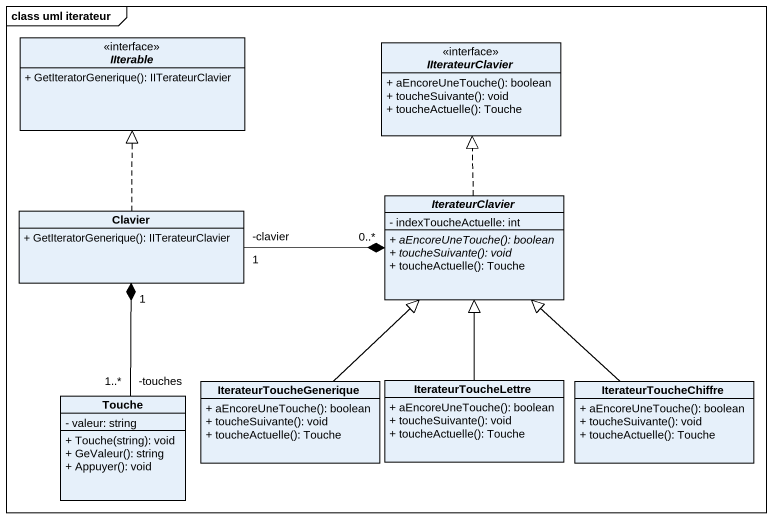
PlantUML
@startuml
mainframe class uml iterateur
hide circle
hide empty members
skinparam classAttributeIconSize 0
interface IIterable <<interface>> {
  + GetIteratorGenerique(): IITerateurClavier
}
interface IIterateurClavier <<interface>> {
  + aEncoreUneTouche(): boolean
  + toucheSuivante(): void
  + toucheActuelle(): Touche
}
class Clavier {
  + GetIteratorGenerique(): IITerateurClavier
}
abstract class IterateurClavier {
  - indexToucheActuelle: int
  {abstract} + aEncoreUneTouche(): boolean
  {abstract} + toucheSuivante(): void
  + toucheActuelle(): Touche
}
class IterateurToucheGenerique {
  + aEncoreUneTouche(): boolean
  + toucheSuivante(): void
  + toucheActuelle(): Touche
}
class IterateurToucheLettre {
  + aEncoreUneTouche(): boolean
  + toucheSuivante(): void
  + toucheActuelle(): Touche
}
class IterateurToucheChiffre {
  + aEncoreUneTouche(): boolean
  + toucheSuivante(): void
  + toucheActuelle(): Touche
}
class Touche {
  - valeur: string
  + Touche(string): void
  + GeValeur(): string
  + Appuyer(): void
}
Clavier .up.|> IIterable
Clavier "-clavier\n1" -right-* "0..*" IterateurClavier
IterateurClavier .up.|> IIterateurClavier
IterateurToucheGenerique -up-|> IterateurClavier
IterateurToucheLettre -up-|> IterateurClavier
IterateurToucheChiffre -up-|> IterateurClavier
Touche "-touches\n1..*" -up-* "1" Clavier
@enduml
